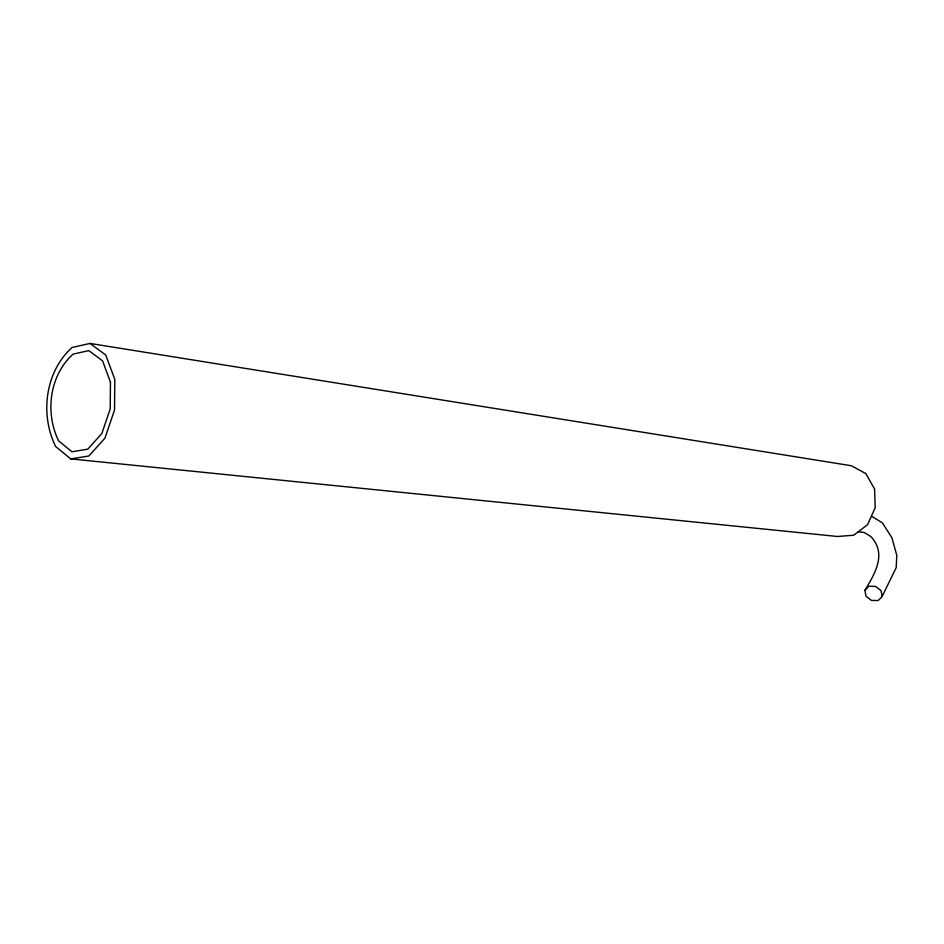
<?xml version="1.0" encoding="UTF-8"?>
<svg xmlns="http://www.w3.org/2000/svg" width="944" height="944" viewBox="0 0 944 944"><rect width="100%" height="100%" fill="white"/><g stroke="black" fill="none" stroke-linecap="round" stroke-linejoin="round"><path stroke-width="1.42" d="M858.179 531.802L864.031 532.428L870.793 536.475C887.041 553.798 875.088 573.338 864.916 590.319L865.99 596.171L871.454 600.408L878.121 600.561L882.121 596.525L896.198 567.627L896.8 555.402L891.95 537.856L882.392 522.858L872.244 516.639M864.916 590.319L868.881 586.259L875.584 586.389L881.082 590.649L882.121 596.525M90.01 343.439L72.039 347.486C45.052 371.948 39.919 414.404 55.602 446.477L70.753 458.902L837.552 536.487L853.695 535.224L867.524 524.734L875.206 507.766L874.569 488.98L865.801 473.581L851.417 465.746L90.01 343.439L105.74 354.991L114.814 379.394L114.531 410.003L104.949 438.169L88.83 456.023L70.753 458.902M110.46 382.167L110.212 408.905L101.846 433.52L87.768 449.179L71.945 451.763L58.646 440.919C44.852 412.811 49.348 375.535 73.066 354.118L88.807 350.637L102.554 360.809L110.46 382.167"/></g></svg>
